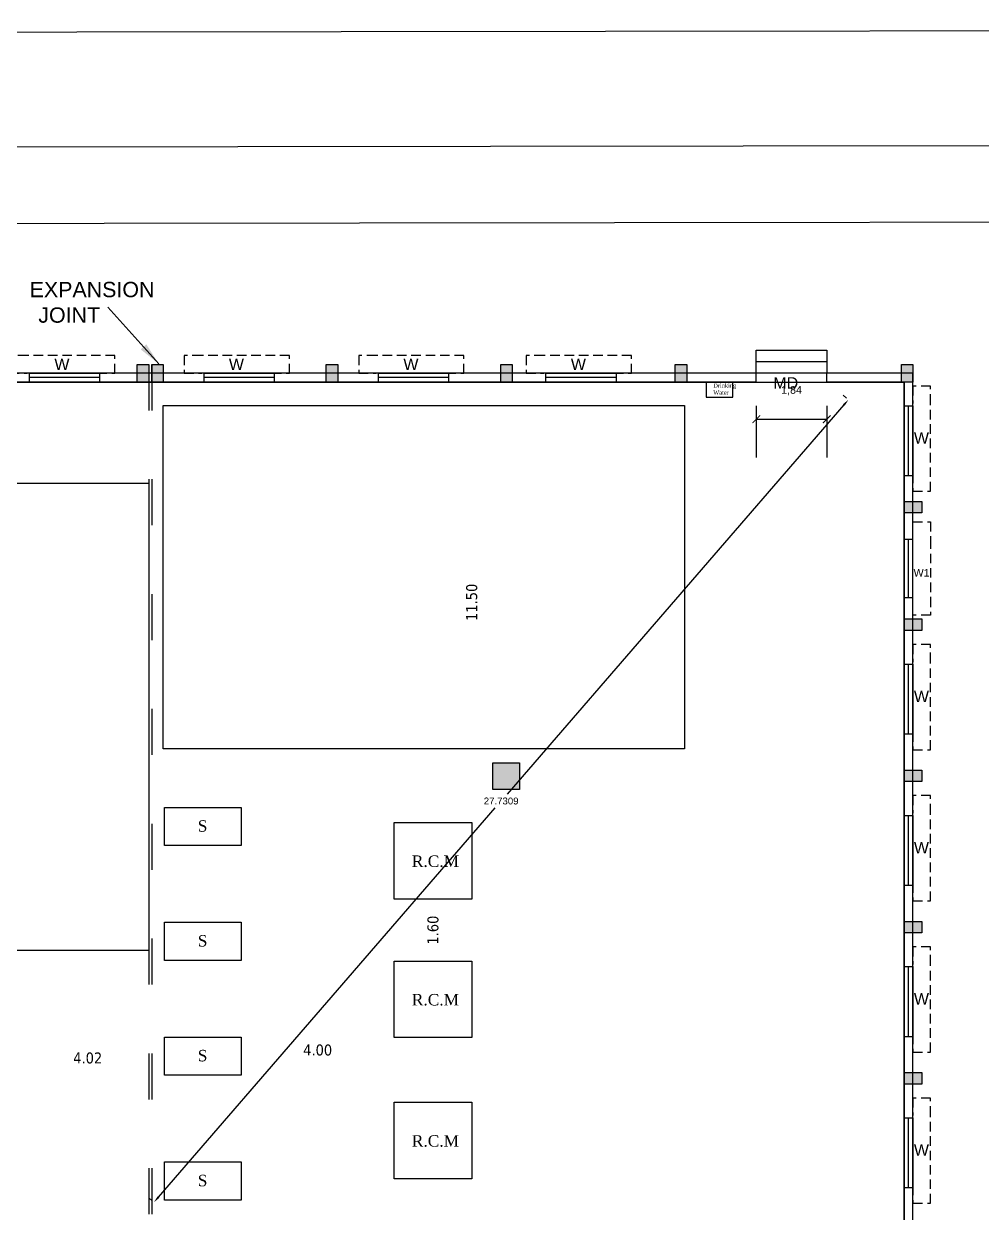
# Model space of a CAD drawing. Header units: metres. Extents: x 2292 to 2697, y 2134 to 2248.
# Drawn here: x 2530.36 to 2555.41, y 2216.85 to 2247.92 of the extents above; entities that cross this region are included whole.
import ezdxf

# ---------------------------------------------------------------- set-up
doc = ezdxf.new("R2010")
doc.units = ezdxf.units.M
doc.linetypes.add('ACAD_ISO03W100', pattern=[30, 12, -18])
doc.linetypes.add('DASHED', pattern=[0.75, 0.5, -0.25])
for name, color, linetype in [('BLK_1_COVERED_AREA', 140, 'Continuous'), ('BLK_1_FLR_0_EXIT_WIDTH_DOOR', 2, 'Continuous'), ('BLK_1_FLR_0_REGULAR_ROOM_4', 4, 'Continuous'), ('BLK_1_FLR_0_ROOM_4_LIGHT_VENTILATION_1', 4, 'Continuous'), ('WORKSHOP_AREA', 121, 'Continuous')]:
    doc.layers.add(name, color=color, linetype=linetype)
doc.layers.add('BLK_1_FLR_0_BLT_UP_AREA', color=45, linetype='Continuous', plot=False)
doc.layers.add('DIST_EXIT', color=7, linetype='Continuous', lineweight=0)
doc.styles.add('CODE', font='tahoma.ttf')
doc.styles.add('DIM', font='swissc.ttf')
doc.styles.get("Standard").update_dxf_attribs({"font": 'arial.ttf'})
doc.styles.add('TIMES NEW ROMAN', font='times.ttf')
doc.dimstyles.new('Din', dxfattribs={"dimscale": 0, "dimtxt": 0.25, "dimasz": 0.1, "dimexe": 0.15, "dimexo": 0.15, "dimgap": 0.03, "dimtad": 0, "dimzin": 0, "dimdsep": 46, "dimtxsty": 'DIM', "dimblk": 'ARCHTICK', "dimcen": 0.09, "dimdle": 0.15, "dimse1": 1, "dimse2": 1, "dimclrd": 256, "dimclre": 256, "dimclrt": 7, "dimadec": 0, "dimazin": 3, "dimtfac": 1, "dimtofl": 0, "dimtmove": 1, "dimatfit": 3, "dimfxl": 0, "dimtolj": 1, "dimtzin": 0, "dimarcsym": 0})
doc.dimstyles.new('ISO-25', dxfattribs={"dimtxt": 0.5, "dimasz": 2.5, "dimexe": 1, "dimexo": 0.625, "dimtad": 1, "dimtxsty": 'Standard', "dimcen": 2.5, "dimadec": 0, "dimazin": 0, "dimtfac": 1, "dimtmove": 0, "dimatfit": 3, "dimfxl": 0, "dimarcsym": 0})
doc.dimstyles.new('STANDARD$0', dxfattribs={"dimtxt": 0.25, "dimasz": 0.18, "dimexe": 0.15, "dimexo": 0.15, "dimgap": 0.1, "dimtad": 0, "dimzin": 0, "dimdsep": 46, "dimtxsty": 'Standard', "dimblk": 'OBLIQUE', "dimcen": 0.0625, "dimdle": 0.02, "dimadec": 0, "dimazin": 0, "dimtfac": 1, "dimtix": 1, "dimtofl": 0, "dimtmove": 2, "dimatfit": 3, "dimldrblk": 'OBLIQUE', "dimfxl": 0, "dimtolj": 1, "dimtzin": 0, "dimarcsym": 0})

# ---------------------------------------------------------------- blocks, each defined once
blk = doc.blocks.new('A$C4F610507')
blk.add_lwpolyline([(1.13, 0.03), (4.11, 0.03), (4.11, 1.74), (1.13, 1.74)], close=True)
blk = doc.blocks.new('*D490')
at = {"layer": 'Defpoints', "color": 0}
for p in [(2530.026, 2221.448), (2534.046, 2221.448), (2534.046, 2220.899)]:
    blk.add_point(p, dxfattribs=at)
at = {"insert": (2532.036, 2220.899), "char_height": 0.288, "attachment_point": 5, "style": 'CODE'}
blk.add_mtext('\\A1;4.02', dxfattribs=at)
blk = doc.blocks.new('*D491')
at = {"layer": 'Defpoints', "color": 0}
for p in [(2536.046, 2221.448), (2540.046, 2221.433), (2540.045, 2221.1)]:
    blk.add_point(p, dxfattribs=at)
at = {"insert": (2538.045, 2221.108), "char_height": 0.288, "attachment_point": 5, "rotation": 359.7739, "style": 'CODE'}
blk.add_mtext('\\A1;4.00', dxfattribs=at)
blk = doc.blocks.new('*D507')
at = {"layer": 'Defpoints', "color": 0}
for p in [(2541.059, 2225.051), (2541.059, 2225.051), (2541.059, 2223.433)]:
    blk.add_point(p, dxfattribs=at)
at = {"insert": (2541.059, 2224.242), "char_height": 0.288, "attachment_point": 5, "rotation": 90, "style": 'CODE'}
blk.add_mtext('\\A1;1.60', dxfattribs=at)
blk = doc.blocks.new('*D510')
at = {"layer": 'Defpoints', "color": 0}
for p in [(2542.072, 2238.561), (2542.072, 2238.561), (2542.072, 2227.051)]:
    blk.add_point(p, dxfattribs=at)
at = {"insert": (2542.072, 2232.806), "char_height": 0.288, "attachment_point": 5, "rotation": 90, "style": 'CODE'}
blk.add_mtext('\\A1;11.50', dxfattribs=at)
blk = doc.blocks.new('_ArchTick')
at = {"color": 0, "linetype": 'ByBlock', "const_width": 0.15}
blk.add_lwpolyline([(-0.5, -0.5), (0.5, 0.5)], dxfattribs=at)
blk = doc.blocks.new('*D495')
at = {"layer": 'BLK_1_FLR_0_EXIT_WIDTH_DOOR', "color": 0, "lineweight": -2}
for p, q in [((2549.508, 2237.936), (2549.508, 2236.591)), ((2551.348, 2237.936), (2551.348, 2236.591)), ((2549.508, 2237.591), (2551.348, 2237.591))]:
    blk.add_line(p, q, dxfattribs=at)
at = {"layer": 'Defpoints', "color": 0}
for p in [(2549.508, 2238.561), (2551.348, 2238.561), (2551.348, 2237.591)]:
    blk.add_point(p, dxfattribs=at)
at = {"layer": 'BLK_1_FLR_0_EXIT_WIDTH_DOOR', "color": 0, "lineweight": -2, "xscale": 0.2, "yscale": 0.2, "zscale": 0.2, "rotation": 180}
blk.add_blockref('_ArchTick', (2549.508, 2237.591), dxfattribs=at)
at = {"layer": 'BLK_1_FLR_0_EXIT_WIDTH_DOOR', "color": 0, "lineweight": -2, "xscale": 0.2, "yscale": 0.2, "zscale": 0.2}
blk.add_blockref('_ArchTick', (2551.348, 2237.591), dxfattribs=at)
at = {"layer": 'BLK_1_FLR_0_EXIT_WIDTH_DOOR', "color": 0, "insert": (2550.428, 2238.336), "char_height": 0.2, "attachment_point": 5}
blk.add_mtext('1,84', dxfattribs=at)
blk = doc.blocks.new('*D343')
at = {"layer": 'Defpoints', "color": 0}
for p in [(2551.914, 2238.098), (2551.914, 2238.098), (2533.766, 2217.131)]:
    blk.add_point(p, dxfattribs=at)
at = {"layer": 'DIST_EXIT', "color": 0, "lineweight": -2}
for p, q in [((2551.867, 2238.139), (2551.778, 2238.216)), ((2551.797, 2237.962), (2542.998, 2227.796)), ((2533.884, 2217.267), (2542.683, 2227.433)), ((2533.719, 2217.172), (2533.63, 2217.248))]:
    blk.add_line(p, q, dxfattribs=at)
at = {"layer": 'DIST_EXIT', "color": 0}
for points in [[(2551.774, 2237.982), (2551.819, 2237.943), (2551.914, 2238.098)], [(2533.861, 2217.286), (2533.907, 2217.247), (2533.766, 2217.131)]]:
    blk.add_solid(points, dxfattribs=at)
at = {"layer": 'DIST_EXIT', "color": 0, "insert": (2542.84, 2227.614), "char_height": 0.18, "attachment_point": 5}
blk.add_mtext('\\A1;27.7309', dxfattribs=at)

msp = doc.modelspace()

# ---------------------------------------------------------------- hatches: boundary and pattern name
h = msp.add_hatch(color=256)
h.dxf.hatch_style = 1
h.paths.add_polyline_path([(2533.62998, 2239.02066), (2533.32998, 2239.02066), (2533.32998, 2238.56066), (2533.62998, 2238.56066)])
h = msp.add_hatch(color=256)
h.dxf.hatch_style = 1
h.paths.add_polyline_path([(2534.00998, 2239.02066), (2533.70998, 2239.02066), (2533.70998, 2238.56066), (2534.00998, 2238.56066)])
h = msp.add_hatch(color=256)
h.dxf.hatch_style = 1
h.paths.add_polyline_path([(2538.56998, 2239.02066), (2538.26998, 2239.02066), (2538.26998, 2238.56066), (2538.56998, 2238.56066)])
h = msp.add_hatch(color=256)
h.dxf.hatch_style = 1
h.paths.add_polyline_path([(2543.12998, 2239.02066), (2542.82998, 2239.02066), (2542.82998, 2238.56066), (2543.12998, 2238.56066)])
h = msp.add_hatch(color=256)
h.dxf.hatch_style = 1
h.paths.add_polyline_path([(2547.68998, 2239.02066), (2547.38998, 2239.02066), (2547.38998, 2238.56066), (2547.68998, 2238.56066)])
h = msp.add_hatch(color=256)
h.dxf.hatch_style = 1
h.paths.add_polyline_path([(2553.6021, 2239.02066), (2553.3021, 2239.02066), (2553.3021, 2238.56066), (2553.6021, 2238.56066)])
h = msp.add_hatch(color=256)
h.dxf.hatch_style = 1
h.paths.add_polyline_path([(2553.3721, 2235.44066), (2553.3721, 2235.14066), (2553.8321, 2235.14066), (2553.8321, 2235.44066)])
h = msp.add_hatch(color=256)
h.dxf.hatch_style = 1
h.paths.add_polyline_path([(2553.3721, 2232.37066), (2553.3721, 2232.07066), (2553.8321, 2232.07066), (2553.8321, 2232.37066)])
h = msp.add_hatch(color=256)
h.dxf.hatch_style = 1
h.paths.add_polyline_path([(2542.61877, 2227.91437), (2543.31877, 2227.91437), (2543.31877, 2228.61437), (2542.61877, 2228.61437)])
h = msp.add_hatch(color=256)
h.dxf.hatch_style = 1
h.paths.add_polyline_path([(2553.3721, 2228.42066), (2553.3721, 2228.12066), (2553.8321, 2228.12066), (2553.8321, 2228.42066)])
h = msp.add_hatch(color=256)
h.dxf.hatch_style = 1
h.paths.add_polyline_path([(2553.3721, 2224.47066), (2553.3721, 2224.17066), (2553.8321, 2224.17066), (2553.8321, 2224.47066)])
h = msp.add_hatch(color=256)
h.dxf.hatch_style = 1
h.paths.add_polyline_path([(2553.3721, 2220.52066), (2553.3721, 2220.22066), (2553.8321, 2220.22066), (2553.8321, 2220.52066)])

# ---------------------------------------------------------------- linework, layer by layer
at = {"linetype": 'ACAD_ISO03W100', "ltscale": 0.1}
for p, q in [((2533.62998, 2239.02066), (2533.62998, 2195.24066)), ((2533.70998, 2239.02066), (2533.70998, 2195.24066))]:
    msp.add_line(p, q, dxfattribs=at)
for p, q in [((2532.34459, 2238.67566), (2530.51459, 2238.67566)), ((2536.90459, 2238.67566), (2535.07459, 2238.67566)), ((2541.46459, 2238.67566), (2539.63459, 2238.67566)), ((2545.84113, 2238.67566), (2544.01113, 2238.67566)), ((2549.50811, 2238.56066), (2549.50811, 2238.79066)), ((2551.34811, 2238.56066), (2551.34811, 2238.79066)), ((2553.4871, 2236.10989), (2553.4871, 2237.93989)), ((2553.4871, 2232.92987), (2553.4871, 2234.44987)), ((2553.4871, 2229.35745), (2553.4871, 2231.18745)), ((2553.4871, 2225.40745), (2553.4871, 2227.23745)), ((2553.4871, 2221.45745), (2553.4871, 2223.28745)), ((2553.4871, 2217.50745), (2553.4871, 2219.33745))]:
    msp.add_line(p, q)
for points in [[(2407.44008, 2247.55212), (2697.4936, 2247.92048), (2697.4936, 2136.32048), (2407.44008, 2135.95212)], [(2410.44008, 2244.55212), (2694.4936, 2244.92048), (2694.4936, 2139.32048), (2410.44008, 2138.95212)], [(2412.44008, 2242.55212), (2692.4936, 2242.92048), (2692.4936, 2141.32048), (2412.44008, 2140.95212)], [(2533.62998, 2239.02066), (2533.62998, 2238.56066), (2533.32998, 2238.56066), (2533.32998, 2239.02066)], [(2534.00998, 2239.02066), (2534.00998, 2238.56066), (2533.70998, 2238.56066), (2533.70998, 2239.02066)], [(2538.56998, 2239.02066), (2538.56998, 2238.56066), (2538.26998, 2238.56066), (2538.26998, 2239.02066)], [(2543.12998, 2239.02066), (2543.12998, 2238.56066), (2542.82998, 2238.56066), (2542.82998, 2239.02066)], [(2547.68998, 2239.02066), (2547.68998, 2238.56066), (2547.38998, 2238.56066), (2547.38998, 2239.02066)], [(2553.6021, 2239.02066), (2553.6021, 2238.56066), (2553.3021, 2238.56066), (2553.3021, 2239.02066)], [(2530.51459, 2238.79066), (2532.34459, 2238.79066), (2532.34459, 2238.56066), (2530.51459, 2238.56066)], [(2535.07459, 2238.79066), (2536.90459, 2238.79066), (2536.90459, 2238.56066), (2535.07459, 2238.56066)], [(2539.63459, 2238.79066), (2541.46459, 2238.79066), (2541.46459, 2238.56066), (2539.63459, 2238.56066)], [(2544.01113, 2238.79066), (2545.84113, 2238.79066), (2545.84113, 2238.56066), (2544.01113, 2238.56066)], [(2553.6021, 2237.93989), (2553.6021, 2236.10989), (2553.3721, 2236.10989), (2553.3721, 2237.93989)], [(2553.3721, 2235.44066), (2553.8321, 2235.44066), (2553.8321, 2235.14066), (2553.3721, 2235.14066)], [(2553.3721, 2232.92987), (2553.6021, 2232.92987), (2553.6021, 2234.44987), (2553.3721, 2234.44987)], [(2553.3721, 2232.37066), (2553.8321, 2232.37066), (2553.8321, 2232.07066), (2553.3721, 2232.07066)], [(2553.6021, 2231.18745), (2553.6021, 2229.35745), (2553.3721, 2229.35745), (2553.3721, 2231.18745)], [(2542.61877, 2228.61437), (2543.31877, 2228.61437), (2543.31877, 2227.91437), (2542.61877, 2227.91437)], [(2553.3721, 2228.42066), (2553.8321, 2228.42066), (2553.8321, 2228.12066), (2553.3721, 2228.12066)], [(2553.6021, 2227.23745), (2553.6021, 2225.40745), (2553.3721, 2225.40745), (2553.3721, 2227.23745)], [(2540.04623, 2225.05093), (2540.04623, 2227.05093), (2542.07171, 2227.05093), (2542.07171, 2225.05093)], [(2553.3721, 2224.47066), (2553.8321, 2224.47066), (2553.8321, 2224.17066), (2553.3721, 2224.17066)], [(2540.04623, 2221.43264), (2540.04623, 2223.43264), (2542.07171, 2223.43264), (2542.07171, 2221.43264)], [(2553.6021, 2223.28745), (2553.6021, 2221.45745), (2553.3721, 2221.45745), (2553.3721, 2223.28745)], [(2553.3721, 2220.52066), (2553.8321, 2220.52066), (2553.8321, 2220.22066), (2553.3721, 2220.22066)], [(2540.04623, 2217.7428), (2540.04623, 2219.7428), (2542.07171, 2219.7428), (2542.07171, 2217.7428)], [(2553.6021, 2219.33745), (2553.6021, 2217.50745), (2553.3721, 2217.50745), (2553.3721, 2219.33745)]]:
    msp.add_lwpolyline(points, close=True)
for points in [[(2549.50811, 2238.79066), (2549.50811, 2239.09066), (2549.50811, 2239.39066), (2551.34811, 2239.39066), (2551.34811, 2238.79066)], [(2551.34811, 2239.09066), (2549.50811, 2239.09066)], [(2549.50811, 2238.56066), (2527.58315, 2238.56066)], [(2553.3721, 2207.97632), (2553.3721, 2238.56066), (2551.34811, 2238.56066)]]:
    msp.add_lwpolyline(points)
at = {"linetype": 'DASHED', "ltscale": 0.5}
for points in [[(2532.28746, 2238.79066), (2532.74746, 2238.79066), (2532.74746, 2239.25066), (2530.45746, 2239.25066), (2529.99746, 2239.25066), (2529.99746, 2238.79066), (2530.45746, 2238.79066)], [(2536.84746, 2238.79066), (2537.30746, 2238.79066), (2537.30746, 2239.25066), (2535.01746, 2239.25066), (2534.55746, 2239.25066), (2534.55746, 2238.79066), (2535.01746, 2238.79066)], [(2541.40746, 2238.79066), (2541.86746, 2238.79066), (2541.86746, 2239.25066), (2539.57746, 2239.25066), (2539.11746, 2239.25066), (2539.11746, 2238.79066), (2539.57746, 2238.79066)], [(2545.784, 2238.79066), (2546.244, 2238.79066), (2546.244, 2239.25066), (2543.954, 2239.25066), (2543.494, 2239.25066), (2543.494, 2238.79066), (2543.954, 2238.79066)], [(2553.6021, 2236.16703), (2553.6021, 2235.70703), (2554.0621, 2235.70703), (2554.0621, 2237.99703), (2554.0621, 2238.45703), (2553.6021, 2238.45703), (2553.6021, 2237.99703)], [(2553.6021, 2234.44987), (2553.6021, 2234.90987), (2554.0621, 2234.90987), (2554.0621, 2234.44987), (2554.0621, 2232.92987), (2554.0621, 2232.46987), (2553.6021, 2232.46987), (2553.6021, 2232.92987)], [(2553.6021, 2229.41459), (2553.6021, 2228.95459), (2554.0621, 2228.95459), (2554.0621, 2231.24459), (2554.0621, 2231.70459), (2553.6021, 2231.70459), (2553.6021, 2231.24459)], [(2553.6021, 2225.46459), (2553.6021, 2225.00459), (2554.0621, 2225.00459), (2554.0621, 2227.29459), (2554.0621, 2227.75459), (2553.6021, 2227.75459), (2553.6021, 2227.29459)], [(2553.6021, 2221.51459), (2553.6021, 2221.05459), (2554.0621, 2221.05459), (2554.0621, 2223.34459), (2554.0621, 2223.80459), (2553.6021, 2223.80459), (2553.6021, 2223.34459)], [(2553.6021, 2217.56459), (2553.6021, 2217.10459), (2554.0621, 2217.10459), (2554.0621, 2219.39459), (2554.0621, 2219.85459), (2553.6021, 2219.85459), (2553.6021, 2219.39459)]]:
    msp.add_lwpolyline(points, dxfattribs=at)
at = {"ltscale": 25}
for points in [[(2534.04623, 2227.44843), (2536.04623, 2227.44843), (2536.04623, 2226.44843), (2534.04623, 2226.44843)], [(2534.04623, 2224.44843), (2536.04623, 2224.44843), (2536.04623, 2223.44843), (2534.04623, 2223.44843)], [(2534.04623, 2221.44843), (2536.04623, 2221.44843), (2536.04623, 2220.44843), (2534.04623, 2220.44843)], [(2534.04623, 2218.18533), (2536.04623, 2218.18533), (2536.04623, 2217.18533), (2534.04623, 2217.18533)]]:
    msp.add_lwpolyline(points, close=True, dxfattribs=at)
at = {"layer": 'BLK_1_COVERED_AREA', "color": 140, "ltscale": 0.3}
msp.add_lwpolyline([(2513.6021, 2238.79066), (2513.6021, 2195.47066), (2553.6021, 2195.47066), (2553.6021, 2238.79066)], close=True, dxfattribs=at)
at = {"layer": 'BLK_1_FLR_0_BLT_UP_AREA', "color": 46, "lineweight": -2}
msp.add_lwpolyline([(2513.6021, 2238.79066), (2513.6021, 2195.47066), (2553.6021, 2195.47066), (2553.6021, 2238.79066)], close=True, dxfattribs=at)
at = {"layer": 'BLK_1_FLR_0_REGULAR_ROOM_4', "color": 4}
msp.add_lwpolyline([(2513.8321, 2232.25066), (2519.1807, 2232.25066), (2519.1807, 2238.56066), (2553.3721, 2238.56066), (2553.3721, 2201.6833), (2550.0221, 2201.6833), (2550.0221, 2198.66066), (2544.67349, 2198.66066), (2544.67349, 2195.70066), (2524.16681, 2195.70066), (2524.16681, 2198.6633), (2513.8321, 2198.6633)], close=True, dxfattribs=at)
at = {"layer": 'BLK_1_FLR_0_ROOM_4_LIGHT_VENTILATION_1', "color": 4}
for points in [[(2534.00998, 2237.94864), (2547.6306, 2237.94864), (2547.6306, 2228.98215), (2534.00998, 2228.98215)], [(2523.49151, 2235.91595), (2533.62998, 2235.91595), (2533.62998, 2223.70693), (2523.49151, 2223.70693)]]:
    msp.add_lwpolyline(points, close=True, dxfattribs=at)
at = {"layer": 'WORKSHOP_AREA', "color": 121}
msp.add_lwpolyline([(2513.8321, 2232.25066), (2519.1807, 2232.25066), (2519.1807, 2238.56066), (2553.3721, 2238.56066), (2553.3721, 2201.6833), (2550.0221, 2201.6833), (2550.0221, 2198.66066), (2544.67349, 2198.66066), (2544.67349, 2195.70066), (2524.16681, 2195.70066), (2524.16681, 2198.6633), (2513.8321, 2198.6633)], close=True, dxfattribs=at)

# ---------------------------------------------------------------- block references
at = {"xscale": 0.231708614209945, "yscale": 0.231708614209945, "zscale": 0.231708614209945}
msp.add_blockref('A$C4F610507', (2547.93767, 2238.15712), dxfattribs=at)

# ---------------------------------------------------------------- texts
at = {"attachment_point": 1}
for s, width, insert, char_height in [('EXPANSION \\P{\\W1.457059; }JOINT', 2.0404185, (2530.51883, 2241.17776), 0.4), ('{\\W4.094743; }W', 1.3393217, (2530.68732, 2239.17459), 0.3), ('{\\W4.094743; }W', 1.3393217, (2535.24732, 2239.17459), 0.3), ('{\\W4.094743; }W', 1.3393217, (2539.80732, 2239.17459), 0.3), ('{\\W4.094743; }W', 1.3393217, (2544.18386, 2239.17459), 0.3), ('{\\W3.181738; }MD', 1.3393217, (2549.58056, 2238.68771), 0.3), ('{\\W4.094743; }W', 1.3393217, (2553.14846, 2237.24978), 0.3), ('{\\W6.279637; }W1', 1.3393217, (2553.13031, 2233.67711), 0.2), ('{\\W4.094743; }W', 1.3393217, (2553.14846, 2230.49734), 0.3), ('{\\W4.094743; }W', 1.3393217, (2553.14846, 2226.54734), 0.3), ('{\\W4.094743; }W', 1.3393217, (2553.14846, 2222.59734), 0.3), ('{\\W4.094743; }W', 1.3393217, (2553.14846, 2218.64734), 0.3)]:
    msp.add_mtext_dynamic_manual_height_columns(s, width=width, gutter_width=12.5, heights=[0], dxfattribs=dict(at, insert=insert, char_height=char_height))
at = {"insert": (2548.38206, 2238.52235), "char_height": 0.109096, "attachment_point": 1, "style": 'TIMES NEW ROMAN'}
msp.add_mtext_dynamic_manual_height_columns('Drinking \\PWater', width=0.3188985, gutter_width=1.49606, heights=[0], dxfattribs=at)
at = {"linetype": 'DASHED', "ltscale": 0.3, "char_height": 0.3, "attachment_point": 1}
for s, insert in [('{\\fTimes New Roman|b0|i0|c0|p18;S}', (2534.91157, 2227.11261)), ('{\\fTimes New Roman|b0|i0|c0|p18;R.C.M}', (2540.5063, 2226.19226)), ('{\\fTimes New Roman|b0|i0|c0|p18;S}', (2534.91157, 2224.11261)), ('{\\fTimes New Roman|b0|i0|c0|p18;R.C.M}', (2540.5063, 2222.57398)), ('{\\fTimes New Roman|b0|i0|c0|p18;S}', (2534.91157, 2221.11261)), ('{\\fTimes New Roman|b0|i0|c0|p18;R.C.M}', (2540.5063, 2218.88413)), ('{\\fTimes New Roman|b0|i0|c0|p18;S}', (2534.91157, 2217.84952))]:
    msp.add_mtext_dynamic_manual_height_columns(s, width=0.3060281, gutter_width=1, heights=[0], dxfattribs=dict(at, insert=insert))

# ---------------------------------------------------------------- dimensions: what is measured, and where the dimension line sits
for p1, p2, text, picture, middle in [((2542.07171, 2227.05093), (2542.07171, 2238.56066), '11.50', '*D510', (2542.07171, 2232.8058)), ((2541.05897, 2223.43264), (2541.05897, 2225.05093), '1.60', '*D507', (2541.05897, 2224.24179))]:
    dim = msp.add_aligned_dim(p1=p1, p2=p2, distance=0, text=text, dimstyle='Din', override={"dimscale": 0.096, "dimtxt": 3, "dimasz": 2.5, "dimexe": 2.8, "dimgap": 1.75, "dimpost": '\\X', "dimtxsty": 'CODE', "dimsah": 1, "dimdle": 2.8, "dimse1": 1, "dimse2": 1, "dimsd1": 1, "dimsd2": 1, "dimclrt": 256, "dimtmove": 2, "dimfxl": 2.8, "dimfxlon": 1, "dimtfillclr": 2, "dimlwd": 65535})
    dim.commit()
    dim.dimension.update_dxf_attribs({"geometry": picture, "text_midpoint": middle})
for p1, p2, distance, picture, middle in [((2530.02624, 2221.44843), (2534.04623, 2221.44843), -0.54935, '*D490', (2532.03624, 2220.89908)), ((2536.04623, 2221.44843), (2540.04623, 2221.43264), -0.33263, '*D491', (2538.04491, 2221.10791))]:
    dim = msp.add_aligned_dim(p1=p1, p2=p2, distance=distance, dimstyle='Din', override={"dimscale": 0.096, "dimtxt": 3, "dimasz": 2.5, "dimexe": 2.8, "dimgap": 1.75, "dimpost": '\\X', "dimtxsty": 'CODE', "dimsah": 1, "dimdle": 2.8, "dimse1": 1, "dimse2": 1, "dimsd1": 1, "dimsd2": 1, "dimclrt": 256, "dimtmove": 2, "dimfxl": 2.8, "dimfxlon": 1, "dimtfillclr": 2, "dimlwd": 65535})
    dim.commit()
    dim.dimension.update_dxf_attribs({"geometry": picture, "text_midpoint": middle})
at = {"layer": 'BLK_1_FLR_0_EXIT_WIDTH_DOOR', "color": 2}
dim = msp.add_aligned_dim(p1=(2549.50811, 2238.56066), p2=(2551.34811, 2238.56066), distance=-0.96996, dimstyle='ISO-25', override={"dimtxt": 0.2, "dimasz": 0.2, "dimblk1": 'ArchTick', "dimblk2": 'ArchTick', "dimsah": 1, "dimsd1": 0, "dimsd2": 0, "dimtmove": 2}, dxfattribs=at)
dim.commit()
dim.dimension.update_dxf_attribs({"geometry": '*D495', "text_midpoint": (2550.42811, 2238.3359)})
at = {"layer": 'DIST_EXIT', "color": 7}
dim = msp.add_aligned_dim(p1=(2533.76608, 2217.13066), p2=(2551.91441, 2238.09829), distance=0, dimstyle='STANDARD$0', override={"dimtxt": 0.18, "dimexe": 0.18, "dimexo": 0.0625, "dimgap": 0.09, "dimtih": 1, "dimtoh": 1, "dimdec": 4, "dimcen": 0.09, "dimdle": 0, "dimtdec": 4, "dimtix": 0, "dimtmove": 0, "dimfxl": 1, "dimfxlon": 0}, dxfattribs=at)
dim.commit()
dim.dimension.update_dxf_attribs({"geometry": '*D343', "text_midpoint": (2542.84025, 2227.61448)})

# ---------------------------------------------------------------- leaders
msp.add_leader([(2533.89489, 2239.03404), (2532.55925, 2240.51719)], dimstyle='ISO-25', override={"dimasz": 0.6, "dimtad": 0})

doc.saveas('drawing.dxf')
